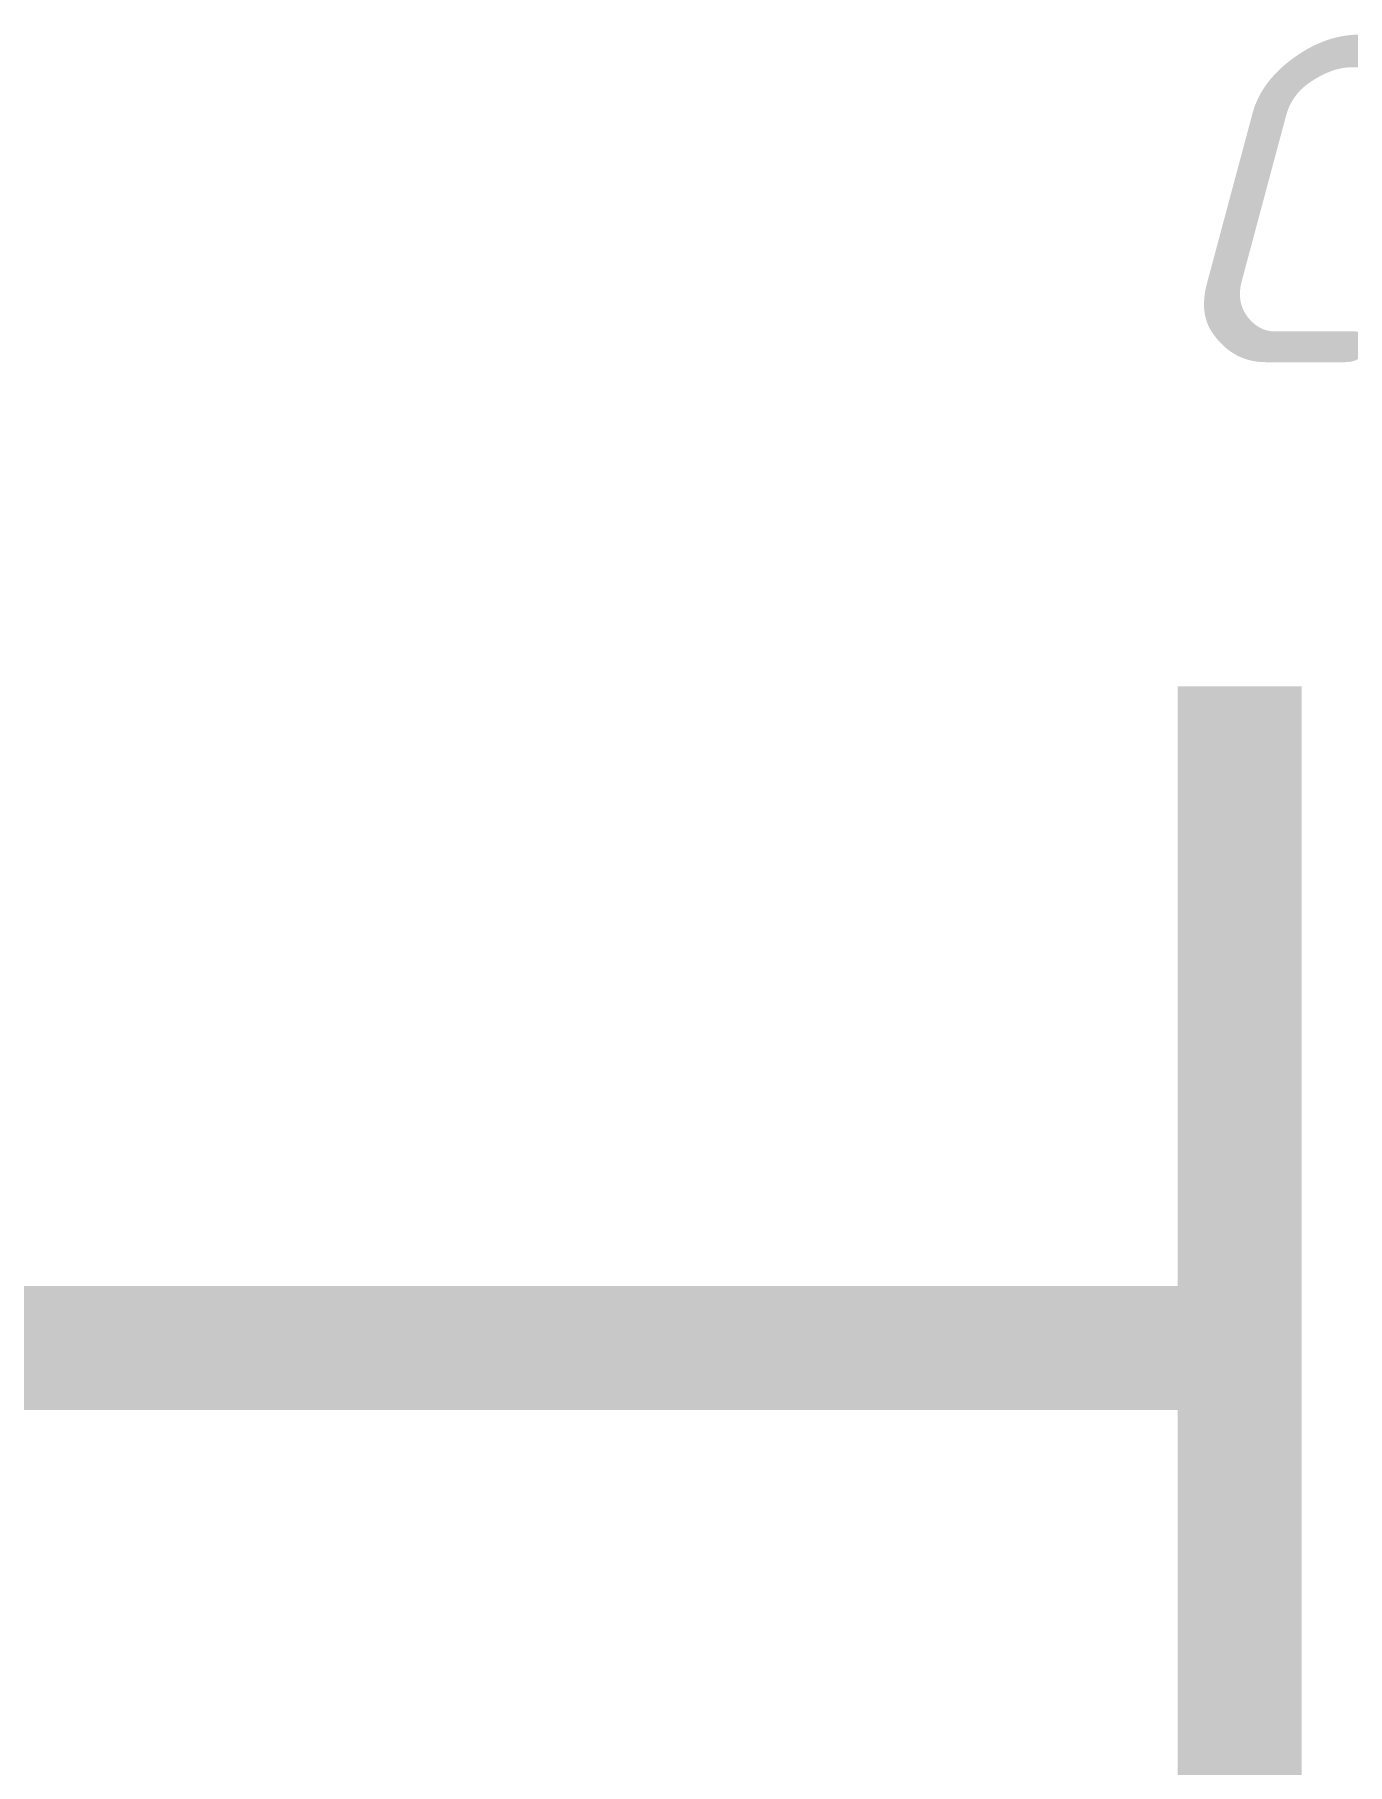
# Model space of a CAD drawing. Header units: inches. Extents: x 0 to 841, y 0 to 594.
# Drawn here: x 138.25 to 146.18, y 204.98 to 215.43 of the extents above; entities that cross this region are included whole.
import ezdxf

# ---------------------------------------------------------------- set-up
doc = ezdxf.new("R2010")
doc.units = ezdxf.units.IN
doc.layers.add('Sheet', color=255, linetype='Continuous')
doc.styles.get("Standard").update_dxf_attribs({"font": 'isocpeui.ttf'})

msp = doc.modelspace()

# ---------------------------------------------------------------- linework, layer by layer
at = {"layer": 'Sheet'}
for points in [[(145.527, 203.48, 0.749, 0.749, 0), (145.527, 211.498, 0.749, 0.749, 0)], [(140.024, 207.5, 0.749, 0.749, 0), (135.039, 207.5, 0.749, 0.749, 0), (127.538, 207.5, 0.749, 0.749, 0)], [(145.527, 207.5, 0.749, 0.749, 0), (140.024, 207.5, 0.749, 0.749, 0)], [(145.033, 207.5, 0.3, 0.3, 0), (140.024, 207.5, 0.3, 0.3, 0)]]:
    msp.add_lwpolyline(points, format="xyseb", dxfattribs=at)

# ---------------------------------------------------------------- texts
msp.add_text('C10', height=1.9764, dxfattribs=at).set_placement((144.988, 213.452))

doc.saveas('drawing.dxf')
